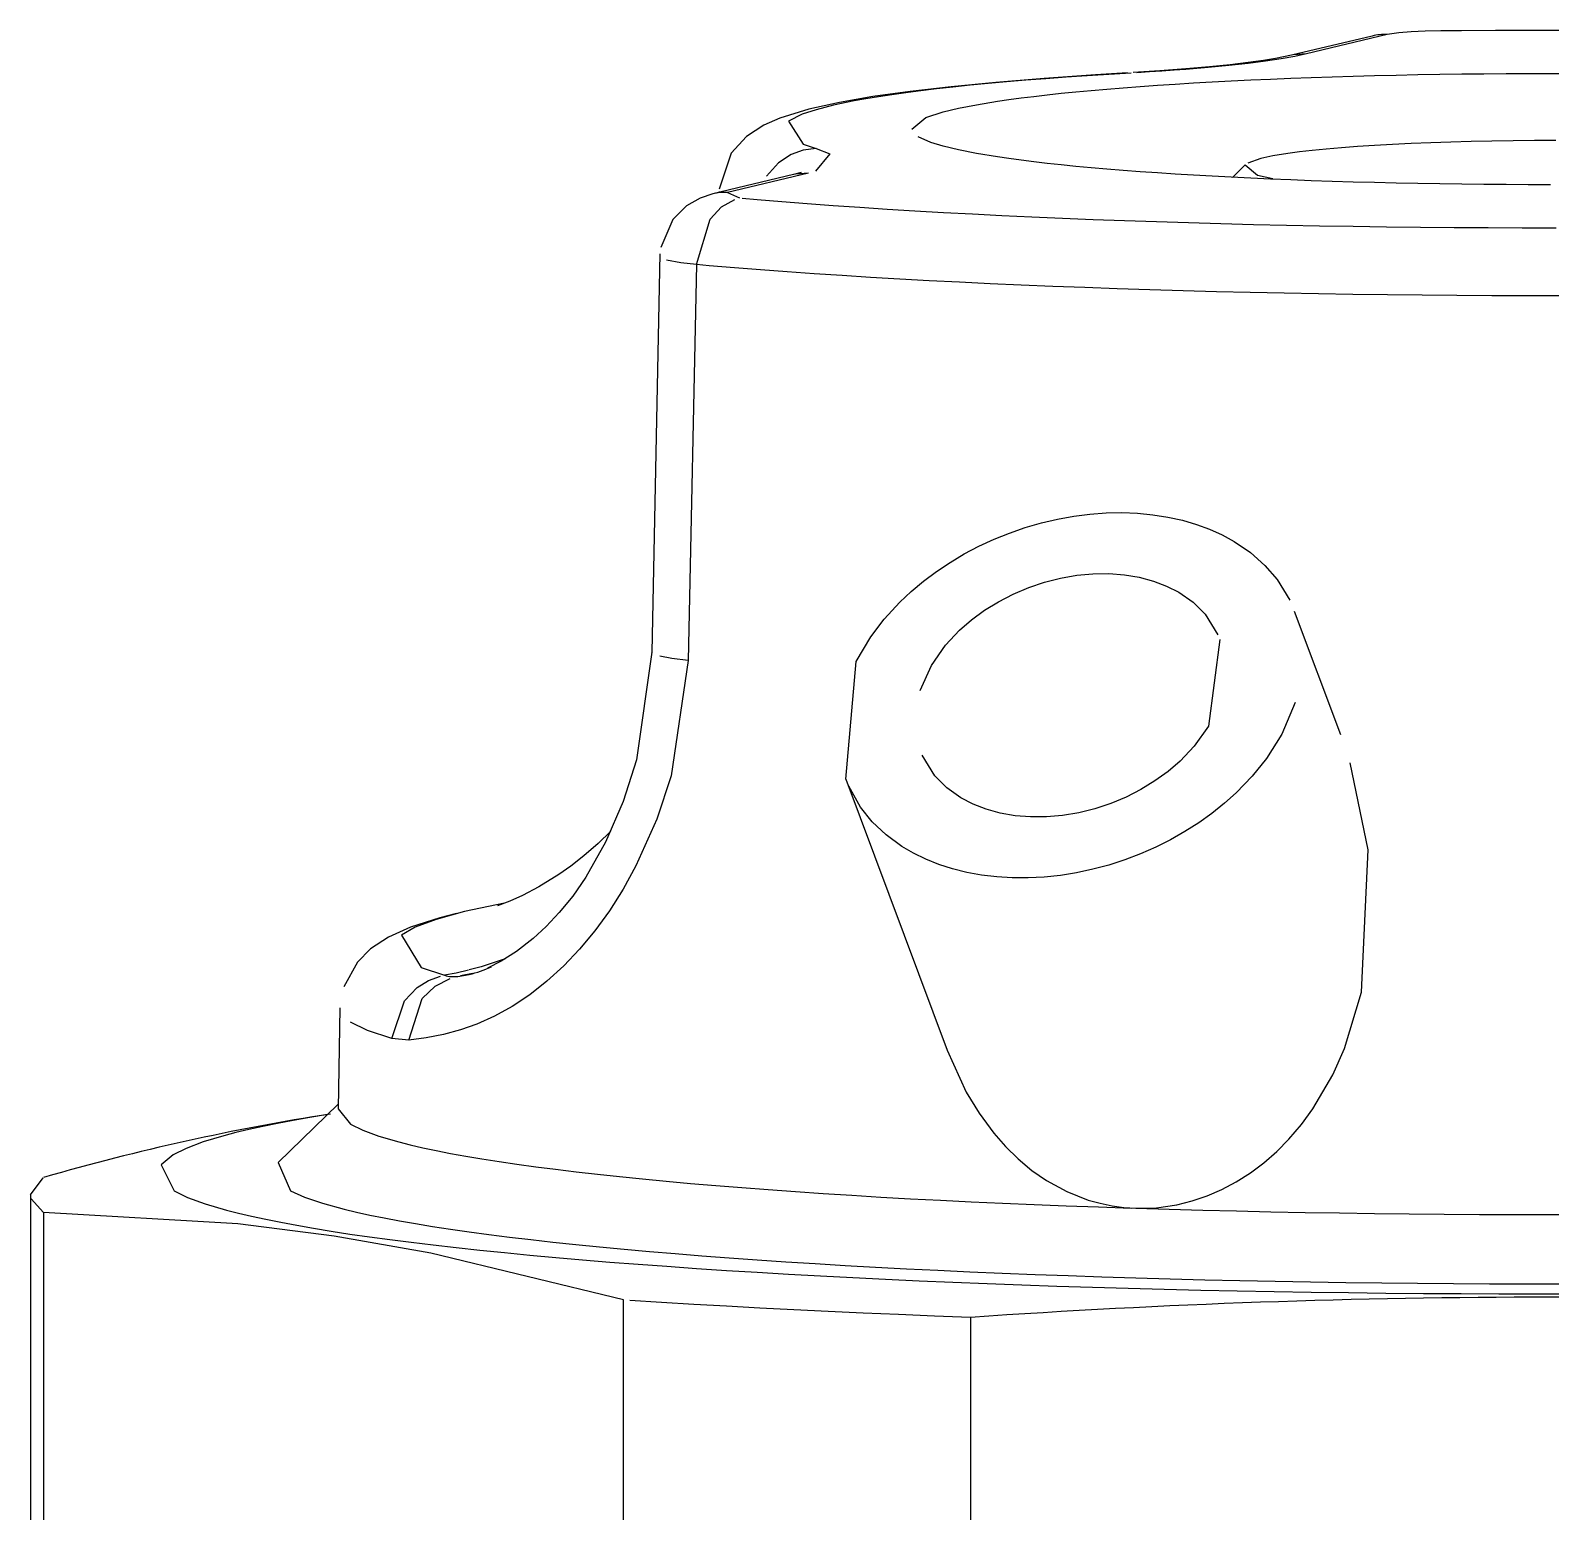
# Model space of a CAD drawing. Header units: millimetres. Extents: x 441156 to 441876, y 4514765 to 4515211.
# Drawn here: x 441489.542 to 441489.6015, y 4515047.1473 to 4515047.2053 of the extents above; entities that cross this region are included whole.
import ezdxf

# ---------------------------------------------------------------- set-up
doc = ezdxf.new("R2010")
doc.units = ezdxf.units.MM
doc.layers.add('Terminale_sfiato', color=7, linetype='Continuous')

msp = doc.modelspace()

# ---------------------------------------------------------------- linework, layer by layer
at = {"layer": 'Terminale_sfiato', "color": 254, "linetype": 'Continuous'}
for p, q in [((441489.5945202407, 4515047.20509169), (441489.5913613574, 4515047.204335269)), ((441489.5951024281, 4515047.20515091), (441489.5919435447, 4515047.204394489)), ((441489.5895463313, 4515047.200045184), (441489.5890556278, 4515047.199558223)), ((441489.5718662092, 4515047.199666991), (441489.5687073051, 4515047.198910564)), ((441489.5724483965, 4515047.199726211), (441489.5692894924, 4515047.198969784)), ((441489.5721726929, 4515047.199753452), (441489.5718662092, 4515047.199666991)), ((441489.5689574794, 4515047.199005284), (441489.5689568668, 4515047.198970324)), ((441489.566642006, 4515047.196561864), (441489.566326758, 4515047.180975422)), ((441489.5680694116, 4515047.196143145), (441489.5677417195, 4515047.180651004)), ((441489.5932862582, 4515047.17774165), (441489.5914804198, 4515047.182569054)), ((441489.5663267619, 4515047.180975441), (441489.5663398409, 4515047.180998791)), ((441489.5739189457, 4515047.175999646), (441489.5778842893, 4515047.16539941)), ((441489.5587342789, 4515047.168281817), (441489.5591790036, 4515047.168356904)), ((441489.5541132721, 4515047.167053683), (441489.5540440038, 4515047.163100416)), ((441489.5568101322, 4515047.16579136), (441489.5561524549, 4515047.165848255)), ((441489.5540471809, 4515047.163281734), (441489.5516988663, 4515047.160991962)), ((441489.5420003175, 4515047.159725713), (441489.5420003175, 4515047.135699125)), ((441489.5425193608, 4515047.159042238), (441489.5425193608, 4515047.141989014)), ((441489.5652184797, 4515047.138562396), (441489.5652184797, 4515047.15561562)), ((441489.5788011986, 4515047.154932147), (441489.5788011986, 4515047.137878922))]:
    msp.add_line(p, q, dxfattribs=at)
for points in [[(441489.5972093567, 4515047.205293236, 0), (441489.5970036041, 4515047.205290735, 0), (441489.5968009384, 4515047.205286756, 0), (441489.5965970938, 4515047.205281142, 0), (441489.5963994859, 4515047.205274033, 0), (441489.5962148307, 4515047.205265737, 0), (441489.5960387019, 4515047.205256135, 0), (441489.59586767, 4515047.205244957, 0), (441489.5957082015, 4515047.205232548, 0), (441489.5955654743, 4515047.205219393, 0), (441489.5954357499, 4515047.205205252, 0), (441489.5953168225, 4515047.205189771, 0), (441489.5952134776, 4515047.205173462, 0), (441489.5951543103, 4515047.205162322, 0), (441489.5951024281, 4515047.20515091, 0)], [(441489.6020106834, 4515047.205311124, 0), (441489.6006791496, 4515047.205310717, 0), (441489.5993483568, 4515047.205306824, 0), (441489.5980195058, 4515047.20529945, 0), (441489.5972093567, 4515047.205293236, 0)], [(441489.5913613574, 4515047.204335269, 0), (441489.5910882792, 4515047.204275227, 0), (441489.5907309935, 4515047.204208029, 0), (441489.5902580701, 4515047.204131677, 0), (441489.5896672418, 4515047.204049845, 0), (441489.5889604392, 4515047.203965817, 0), (441489.5881435131, 4515047.20388243, 0), (441489.5872243855, 4515047.20380196, 0), (441489.5862119584, 4515047.203726172, 0), (441489.5851649759, 4515047.203659331, 0), (441489.5849384415, 4515047.20364622, 0)], [(441489.5919435447, 4515047.204394489, 0), (441489.5917251824, 4515047.20434491, 0), (441489.5914871004, 4515047.204296025, 0), (441489.5912295888, 4515047.204247895, 0), (441489.5909529614, 4515047.204200577, 0), (441489.590657555, 4515047.204154129, 0), (441489.5903437298, 4515047.204108608, 0), (441489.590011868, 4515047.204064069, 0), (441489.5896623739, 4515047.204020567, 0), (441489.5892956734, 4515047.203978155, 0), (441489.5889122131, 4515047.203936884, 0), (441489.5885124604, 4515047.203896804, 0), (441489.5880969021, 4515047.203857965, 0), (441489.5876660448, 4515047.203820413, 0), (441489.5872204131, 4515047.203784195, 0), (441489.5867605502, 4515047.203749354, 0), (441489.5862870163, 4515047.203715933, 0), (441489.5858003882, 4515047.203683973, 0), (441489.5853012589, 4515047.203653513, 0), (441489.5850804155, 4515047.203640741, 0)], [(441489.5919435447, 4515047.204394489, 0), (441489.5918615577, 4515047.204395572, 0), (441489.5917796706, 4515047.20439362, 0), (441489.5916979832, 4515047.204388634, 0), (441489.5916165949, 4515047.204380622, 0), (441489.591535605, 4515047.204369592, 0), (441489.591455112, 4515047.204355559, 0), (441489.5913752142, 4515047.204338538, 0), (441489.5913641012, 4515047.204335923, 0)], [(441489.5849384415, 4515047.20364622, 0), (441489.5836879662, 4515047.203571148, 0), (441489.5816756609, 4515047.203432123, 0), (441489.5797901225, 4515047.203277581, 0), (441489.5780412039, 4515047.203107669, 0), (441489.5764362148, 4515047.202921975, 0), (441489.5749785184, 4515047.202718826, 0), (441489.5736641153, 4515047.202493391, 0), (441489.5724713289, 4515047.202231236, 0), (441489.5713325397, 4515047.201881017, 0), (441489.5707131053, 4515047.201606344, 0), (441489.5702892648, 4515047.201353742, 0), (441489.5700253265, 4515047.201155191, 0), (441489.5697987315, 4515047.200948576, 0), (441489.5696030049, 4515047.20073261, 0), (441489.5694327515, 4515047.200503943, 0), (441489.5692860927, 4515047.200260237, 0), (441489.5691636917, 4515047.200000836, 0), (441489.5690676094, 4515047.199726925, 0), (441489.5689949468, 4515047.199410709, 0), (441489.5689603468, 4515047.199091357, 0), (441489.5689574684, 4515047.199004655, 0)], [(441489.5850804155, 4515047.203640741, 0), (441489.5842123755, 4515047.203589462, 0), (441489.5833653982, 4515047.203535573, 0), (441489.5825405155, 4515047.20347914, 0), (441489.5817387324, 4515047.203420233, 0), (441489.5809610258, 4515047.203358922, 0), (441489.5802083431, 4515047.203295284, 0), (441489.5794816014, 4515047.203229396, 0), (441489.5787816861, 4515047.203161336, 0), (441489.57810945, 4515047.203091189, 0), (441489.577465712, 4515047.203019041, 0), (441489.5768512565, 4515047.202944977, 0), (441489.5762668321, 4515047.202869091, 0), (441489.5757131508, 4515047.202791473, 0), (441489.5751908873, 4515047.202712217, 0), (441489.5747006777, 4515047.202631422, 0), (441489.5742431192, 4515047.202549185, 0), (441489.5738187695, 4515047.202465606, 0), (441489.5734281456, 4515047.202380788, 0), (441489.5730717232, 4515047.202294832, 0), (441489.5727499367, 4515047.202207846, 0), (441489.5724631781, 4515047.202119933, 0), (441489.5722117968, 4515047.202031202, 0), (441489.571996099, 4515047.201941759, 0), (441489.5718163476, 4515047.201851716, 0), (441489.5716727615, 4515047.201761181, 0), (441489.5715655158, 4515047.201670264, 0), (441489.5714947409, 4515047.201579075, 0), (441489.5714605232, 4515047.201487728, 0), (441489.5714629044, 4515047.201396332, 0), (441489.5715018816, 4515047.201304999, 0), (441489.5715774072, 4515047.20121384, 0), (441489.5716893893, 4515047.201122967, 0), (441489.5718376914, 4515047.201032489, 0), (441489.5720221328, 4515047.200942517, 0), (441489.5722424889, 4515047.200853162, 0), (441489.5724984911, 4515047.200764531, 0), (441489.5727499367, 4515047.200688104, 0)], [(441489.5765003175, 4515047.201447975, 0), (441489.5765155468, 4515047.201524017, 0), (441489.5765612163, 4515047.201599967, 0), (441489.5766372701, 4515047.201675732, 0), (441489.5767436158, 4515047.201751218, 0), (441489.5768801236, 4515047.201826336, 0), (441489.5770466275, 4515047.201900993, 0), (441489.5772429243, 4515047.201975097, 0), (441489.5774687751, 4515047.20204856, 0), (441489.5777239046, 4515047.20212129, 0), (441489.578008002, 4515047.202193201, 0), (441489.5783207211, 4515047.202264203, 0), (441489.578661681, 4515047.202334211, 0), (441489.5790304663, 4515047.202403139, 0), (441489.5794266277, 4515047.202470903, 0), (441489.5798496824, 4515047.202537422, 0), (441489.580299115, 4515047.202602613, 0), (441489.5807743781, 4515047.202666397, 0), (441489.5812748926, 4515047.202728696, 0), (441489.5818000486, 4515047.202789436, 0), (441489.5823492064, 4515047.202848541, 0), (441489.5829216968, 4515047.202905939, 0), (441489.5835168224, 4515047.202961561, 0), (441489.5841338582, 4515047.20301534, 0), (441489.5847720523, 4515047.203067209, 0), (441489.5854306272, 4515047.203117104, 0), (441489.5861087805, 4515047.203164967, 0), (441489.5868056861, 4515047.203210737, 0), (441489.5875204948, 4515047.20325436, 0), (441489.5882523358, 4515047.203295781, 0), (441489.5890003174, 4515047.203334952, 0), (441489.5897635283, 4515047.203371824, 0), (441489.5905410387, 4515047.203406352, 0), (441489.5913319013, 4515047.203438493, 0), (441489.5921351525, 4515047.20346821, 0), (441489.5929498138, 4515047.203495465, 0), (441489.5937748925, 4515047.203520226, 0), (441489.5946093835, 4515047.203542462, 0), (441489.59545227, 4515047.203562146, 0), (441489.5963025251, 4515047.203579254, 0), (441489.5971591129, 4515047.203593766, 0), (441489.5980209899, 4515047.203605664, 0), (441489.5988871058, 4515047.203614932, 0), (441489.5997564055, 4515047.203621561, 0), (441489.60062783, 4515047.203625541, 0), (441489.6015003173, 4515047.203626868, 0), (441489.6023728048, 4515047.203625541, 0)], [(441489.5850804155, 4515047.203640741, 0), (441489.5850327304, 4515047.203645593, 0), (441489.5849851034, 4515047.203647403, 0), (441489.5849379352, 4515047.203646191, 0)], [(441489.6015003176, 4515047.199269081, 0), (441489.6006278302, 4515047.199270409, 0), (441489.5997564057, 4515047.199274389, 0), (441489.5988871061, 4515047.199281017, 0), (441489.5980209901, 4515047.199290286, 0), (441489.5971591132, 4515047.199302183, 0), (441489.5963025254, 4515047.199316695, 0), (441489.5954522702, 4515047.199333804, 0), (441489.5946093837, 4515047.199353488, 0), (441489.5937748928, 4515047.199375724, 0), (441489.592949814, 4515047.199400485, 0), (441489.5921351528, 4515047.19942774, 0), (441489.5913319016, 4515047.199457456, 0), (441489.590541039, 4515047.199489598, 0), (441489.5897635286, 4515047.199524126, 0), (441489.5890003176, 4515047.199560998, 0), (441489.588252336, 4515047.199600169, 0), (441489.5875204951, 4515047.19964159, 0), (441489.5868056864, 4515047.199685213, 0), (441489.5861087808, 4515047.199730983, 0), (441489.5854306274, 4515047.199778846, 0), (441489.5847720525, 4515047.199828741, 0), (441489.5841338584, 4515047.19988061, 0), (441489.5835168226, 4515047.199934389, 0), (441489.582921697, 4515047.199990011, 0), (441489.5823492066, 4515047.200047409, 0), (441489.5818000488, 4515047.200106515, 0), (441489.5812748927, 4515047.200167254, 0), (441489.5807743783, 4515047.200229554, 0), (441489.5802991152, 4515047.200293337, 0), (441489.5798496825, 4515047.200358529, 0), (441489.5794266278, 4515047.200425046, 0), (441489.5790304664, 4515047.20049281, 0), (441489.5786616812, 4515047.20056174, 0), (441489.5783207212, 4515047.200631747, 0), (441489.5780080021, 4515047.200702749, 0), (441489.5777239047, 4515047.200774659, 0), (441489.5774687752, 4515047.20084739, 0), (441489.5772429244, 4515047.200920853, 0), (441489.5770466275, 4515047.200994957, 0), (441489.5768801237, 4515047.201069614, 0), (441489.5767436158, 4515047.201144732, 0), (441489.5766372702, 4515047.201220219, 0), (441489.5765612163, 4515047.201295983, 0), (441489.5765155468, 4515047.201371932, 0), (441489.5765003175, 4515047.201447975, 0)], [(441489.5727499367, 4515047.200688104, 0), (441489.5726664426, 4515047.200684381, 0), (441489.5725830502, 4515047.200677627, 0), (441489.5724998612, 4515047.200667852, 0), (441489.5724169768, 4515047.200655067, 0), (441489.5723344981, 4515047.200639288, 0), (441489.5722525255, 4515047.200620535, 0), (441489.572171159, 4515047.200598829, 0), (441489.5720904976, 4515047.200574199, 0), (441489.5720106396, 4515047.200546672, 0), (441489.5719316824, 4515047.200516284, 0), (441489.5718537221, 4515047.20048307, 0), (441489.5717768536, 4515047.200447072, 0), (441489.5717011708, 4515047.200408334, 0), (441489.5716267657, 4515047.200366901, 0), (441489.571553729, 4515047.200322826, 0), (441489.5714821497, 4515047.200276162, 0), (441489.571412115, 4515047.200226966, 0), (441489.5713437102, 4515047.200175297, 0), (441489.5712770186, 4515047.200121219, 0), (441489.5712121217, 4515047.200064797, 0), (441489.5711490983, 4515047.2000061, 0), (441489.5710880253, 4515047.199945199, 0), (441489.5710289771, 4515047.19988217, 0), (441489.5709720255, 4515047.199817088, 0), (441489.5709172401, 4515047.199750034, 0), (441489.5708646876, 4515047.199681087, 0), (441489.5708144319, 4515047.199610334, 0), (441489.5707665344, 4515047.199537859, 0), (441489.5707210533, 4515047.199463751, 0), (441489.5706780441, 4515047.199388101, 0), (441489.570674519, 4515047.19938163, 0)], [(441489.5727499367, 4515047.200688104, 0), (441489.5729165588, 4515047.200637022, 0), (441489.5730626248, 4515047.200585465, 0), (441489.5731879568, 4515047.200533494, 0), (441489.573292402, 4515047.200481175, 0), (441489.5733758332, 4515047.200428568, 0), (441489.5734381488, 4515047.20037574, 0), (441489.5734792727, 4515047.200322756, 0), (441489.5734991551, 4515047.200269678, 0), (441489.5734977715, 4515047.200216572, 0), (441489.5734751236, 4515047.200163502, 0), (441489.5734312392, 4515047.200110534, 0), (441489.5733661716, 4515047.200057732, 0), (441489.5732800001, 4515047.200005159, 0), (441489.5731728298, 4515047.199952881, 0), (441489.5730447911, 4515047.199900961, 0), (441489.57289604, 4515047.199849461, 0), (441489.5727267579, 4515047.199798446, 0), (441489.5725371509, 4515047.199747976, 0), (441489.5724483965, 4515047.199726211, 0)], [(441489.6017057367, 4515047.200999399, 0), (441489.6012868789, 4515047.200999387, 0), (441489.6008682813, 4515047.2009981, 0), (441489.6004504536, 4515047.200995541, 0), (441489.6000339051, 4515047.200991713, 0), (441489.5996191431, 4515047.200986621, 0), (441489.599206673, 4515047.200980269, 0), (441489.5987969975, 4515047.200972668, 0), (441489.5983906155, 4515047.200963824, 0), (441489.5979880222, 4515047.20095375, 0), (441489.597589708, 4515047.200942458, 0), (441489.5971961584, 4515047.20092996, 0), (441489.5968078527, 4515047.200916274, 0), (441489.5964252641, 4515047.200901414, 0), (441489.5960488586, 4515047.2008854, 0), (441489.5956790949, 4515047.200868251, 0), (441489.5953164235, 4515047.200849988, 0), (441489.5949612861, 4515047.200830632, 0), (441489.5946141156, 4515047.200810208, 0), (441489.5942753348, 4515047.200788741, 0), (441489.5939453567, 4515047.200766256, 0), (441489.593624583, 4515047.200742781, 0), (441489.5933134047, 4515047.200718344, 0), (441489.5930122009, 4515047.200692977, 0), (441489.5927213386, 4515047.200666708, 0), (441489.592441172, 4515047.200639571, 0), (441489.5921720428, 4515047.200611598, 0), (441489.5919142785, 4515047.200582824, 0), (441489.5916681933, 4515047.200553282, 0), (441489.5914340871, 4515047.20052301, 0), (441489.5912122451, 4515047.200492046, 0), (441489.5910029374, 4515047.200460425, 0), (441489.5908064192, 4515047.200428186, 0), (441489.5906229299, 4515047.20039537, 0), (441489.5904526929, 4515047.200362015, 0), (441489.5902959158, 4515047.200328163, 0), (441489.5901527896, 4515047.200293854, 0), (441489.5900234886, 4515047.200259131, 0), (441489.5899081703, 4515047.200224036, 0), (441489.5898069753, 4515047.200188612, 0), (441489.5897200268, 4515047.200152901, 0), (441489.5896474308, 4515047.200116947, 0), (441489.5895892756, 4515047.200080795, 0), (441489.5895463313, 4515047.200045184, 0)], [(441489.5895463313, 4515047.200045184, 0), (441489.5895169736, 4515047.200008769, 0), (441489.5895022158, 4515047.199972285, 0), (441489.5895020758, 4515047.19993578, 0), (441489.5895165539, 4515047.199899295, 0), (441489.5895456322, 4515047.199862878, 0), (441489.5895892756, 4515047.19982657, 0), (441489.5896474307, 4515047.199790418, 0), (441489.5897200267, 4515047.199754464, 0), (441489.5898069752, 4515047.199718754, 0), (441489.5899081703, 4515047.19968333, 0), (441489.5900234886, 4515047.199648235, 0), (441489.5901527895, 4515047.199613512, 0), (441489.5902959158, 4515047.199579204, 0), (441489.5904526929, 4515047.199545351, 0), (441489.5906229298, 4515047.199511996, 0), (441489.5908064191, 4515047.199479179, 0), (441489.5908117699, 4515047.199478265, 0)], [(441489.5724483965, 4515047.199726211, 0), (441489.5723664095, 4515047.199727294, 0), (441489.5722845225, 4515047.199725342, 0), (441489.572202835, 4515047.199720358, 0), (441489.5721214467, 4515047.199712344, 0), (441489.5720404568, 4515047.199701315, 0), (441489.5719599638, 4515047.199687282, 0), (441489.571880066, 4515047.199670261, 0), (441489.5718662092, 4515047.199666991, 0)], [(441489.5687073086, 4515047.198910565, 0), (441489.568562753, 4515047.198872724, 0), (441489.5684444929, 4515047.198836516, 0), (441489.568328991, 4515047.19879603, 0), (441489.5682117093, 4515047.198749213, 0), (441489.5680886953, 4515047.198693325, 0), (441489.567957805, 4515047.198625454, 0), (441489.5678193955, 4515047.198543185, 0), (441489.5676764757, 4515047.198445398, 0), (441489.5675334716, 4515047.198332416, 0), (441489.5673945505, 4515047.198205374, 0), (441489.5672628871, 4515047.198065619, 0), (441489.5671407483, 4515047.197914473, 0), (441489.5670297666, 4515047.1977532, 0), (441489.5669311555, 4515047.197583028, 0), (441489.5668458439, 4515047.197405163, 0), (441489.5667745564, 4515047.197220812, 0), (441489.5667178587, 4515047.197031186, 0), (441489.5666726979, 4515047.196817027, 0), (441489.5666465306, 4515047.196602765, 0), (441489.5666392594, 4515047.19645589, 0)], [(441489.5680692955, 4515047.196143155, 0), (441489.5680770919, 4515047.196336895, 0), (441489.5680956006, 4515047.196530126, 0), (441489.5681247099, 4515047.19672168, 0), (441489.5681642444, 4515047.196910405, 0), (441489.5682139657, 4515047.197095161, 0), (441489.5682735739, 4515047.197274835, 0), (441489.5683427098, 4515047.197448344, 0), (441489.5684209564, 4515047.197614641, 0), (441489.5685078421, 4515047.197772725, 0), (441489.5686028429, 4515047.19792164, 0), (441489.5687053861, 4515047.198060491, 0), (441489.5688148536, 4515047.198188439, 0), (441489.5689305851, 4515047.198304715, 0), (441489.569051883, 4515047.198408615, 0), (441489.569178016, 4515047.198499514, 0), (441489.5693082236, 4515047.198576863, 0), (441489.5694417208, 4515047.198640198, 0), (441489.5695777026, 4515047.198689135, 0), (441489.5697153492, 4515047.19872338, 0), (441489.5698538308, 4515047.198742725, 0)], [(441489.5689592685, 4515047.198970899, 0), (441489.5689574783, 4515047.199005223, 0)], [(441489.5692894924, 4515047.198969784, 0), (441489.5692266265, 4515047.198952527, 0), (441489.5691803896, 4515047.198934875, 0), (441489.5691505673, 4515047.198916425, 0), (441489.569138909, 4515047.198897821, 0), (441489.5691451266, 4515047.198879723, 0), (441489.5691685372, 4515047.198861732, 0), (441489.5692104695, 4515047.198843461, 0), (441489.5692701298, 4515047.19882557, 0), (441489.5693447299, 4515047.198808673, 0), (441489.5694351443, 4515047.198792372, 0), (441489.5695440943, 4515047.198776343, 0), (441489.5696683327, 4515047.198761181, 0), (441489.5697581008, 4515047.198751725, 0), (441489.5698538308, 4515047.198742725, 0)], [(441489.5698538308, 4515047.198742725, 0), (441489.5704483024, 4515047.198690892, 0)], [(441489.5704483024, 4515047.198690892, 0), (441489.5714124471, 4515047.19861085, 0), (441489.5724037407, 4515047.198533367, 0), (441489.5734212888, 4515047.198458515, 0), (441489.5744641732, 4515047.19838636, 0), (441489.5755314529, 4515047.198316967, 0), (441489.5766221648, 4515047.1982504, 0), (441489.5777353249, 4515047.198186718, 0), (441489.5788699285, 4515047.198125979, 0), (441489.5800249521, 4515047.198068237, 0), (441489.5811993534, 4515047.198013544, 0), (441489.5823920727, 4515047.197961952, 0), (441489.5836020337, 4515047.197913503, 0), (441489.5848281448, 4515047.197868245, 0), (441489.5860692995, 4515047.197826216, 0), (441489.587324378, 4515047.197787456, 0), (441489.5885922476, 4515047.197751998, 0), (441489.5898717646, 4515047.197719876, 0), (441489.5911617742, 4515047.197691117, 0), (441489.5924611125, 4515047.197665748, 0), (441489.5937686071, 4515047.197643792, 0), (441489.5950830782, 4515047.197625269, 0), (441489.5964033396, 4515047.197610195, 0), (441489.5977282003, 4515047.197598584, 0), (441489.5990564645, 4515047.197590446, 0), (441489.6003869339, 4515047.197585789, 0), (441489.6017184079, 4515047.197584617, 0)], [(441489.5680692955, 4515047.196143155, 0), (441489.5680690854, 4515047.196143175, 0), (441489.5678780552, 4515047.196162608, 0), (441489.5676983561, 4515047.196182873, 0), (441489.567457277, 4515047.196213897, 0), (441489.5672434999, 4515047.19624646, 0), (441489.5670566459, 4515047.196280866, 0), (441489.566902047, 4515047.196316433, 0), (441489.5667859334, 4515047.196351374, 0), (441489.5667026446, 4515047.196386927, 0), (441489.5666530002, 4515047.196423381, 0), (441489.5666392544, 4515047.196455798, 0)], [(441489.6019343199, 4515047.194919867, 0), (441489.6005657677, 4515047.194920505, 0), (441489.5991980137, 4515047.194924628, 0), (441489.5978322263, 4515047.194932233, 0), (441489.5964695719, 4515047.194943313, 0), (441489.5951112147, 4515047.194957859, 0), (441489.5937583147, 4515047.194975859, 0), (441489.5924120276, 4515047.194997296, 0), (441489.5910735034, 4515047.195022153, 0), (441489.5897438854, 4515047.195050408, 0), (441489.5884243092, 4515047.195082039, 0), (441489.5871159019, 4515047.195117016, 0), (441489.5858197813, 4515047.195155311, 0), (441489.5845370543, 4515047.195196891, 0), (441489.5832688166, 4515047.19524172, 0), (441489.5820161515, 4515047.19528976, 0), (441489.580780129, 4515047.195340971, 0), (441489.5795618048, 4515047.195395307, 0), (441489.5783622196, 4515047.195452723, 0), (441489.5771823979, 4515047.195513169, 0), (441489.5760233476, 4515047.195576595, 0), (441489.5748860587, 4515047.195642945, 0), (441489.5737715026, 4515047.195712165, 0), (441489.5726806313, 4515047.195784193, 0), (441489.5716143766, 4515047.195858968, 0), (441489.5705736491, 4515047.195936428, 0), (441489.569559338, 4515047.196016505, 0), (441489.5685723096, 4515047.196099132, 0), (441489.5680694116, 4515047.196143145, 0)], [(441489.5739189457, 4515047.175999646, 0), (441489.5738413494, 4515047.176223378, 0), (441489.5737745456, 4515047.176450839, 0), (441489.5737186157, 4515047.176681752, 0), (441489.5736736279, 4515047.176915837, 0), (441489.5736396369, 4515047.177152807, 0), (441489.5736166842, 4515047.177392374, 0), (441489.5736047977, 4515047.177634246, 0), (441489.5736039919, 4515047.177878128, 0), (441489.5736142679, 4515047.178123725, 0), (441489.573635613, 4515047.178370734, 0), (441489.5736680013, 4515047.178618857, 0), (441489.5737113933, 4515047.178867791, 0), (441489.5737657361, 4515047.179117232, 0), (441489.5738309636, 4515047.179366876, 0), (441489.5739069963, 4515047.179616421, 0), (441489.5739937414, 4515047.17986556, 0), (441489.5740910935, 4515047.180113992, 0), (441489.5741989337, 4515047.180361412, 0), (441489.5743171309, 4515047.180607521, 0), (441489.5744455408, 4515047.180852017, 0), (441489.5745840072, 4515047.181094605, 0), (441489.5747323613, 4515047.181334985, 0), (441489.5748904223, 4515047.181572868, 0), (441489.5750579977, 4515047.181807962, 0), (441489.5752348833, 4515047.182039982, 0), (441489.5754208637, 4515047.182268645, 0), (441489.5756157122, 4515047.182493671, 0), (441489.5758191913, 4515047.182714787, 0), (441489.5760310533, 4515047.182931724, 0), (441489.57625104, 4515047.183144217, 0), (441489.5764788834, 4515047.183352008, 0), (441489.5767143058, 4515047.183554843, 0), (441489.5769570206, 4515047.183752474, 0), (441489.5772067319, 4515047.183944663, 0), (441489.5774631355, 4515047.184131173, 0), (441489.577725919, 4515047.184311778, 0), (441489.5779947622, 4515047.184486259, 0), (441489.5782693377, 4515047.184654401, 0), (441489.5785493109, 4515047.184816, 0), (441489.5788343407, 4515047.18497086, 0), (441489.5791240798, 4515047.185118793, 0), (441489.5794181752, 4515047.185259616, 0), (441489.5797162686, 4515047.18539316, 0), (441489.580017997, 4515047.185519261, 0), (441489.5803229924, 4515047.185637766, 0), (441489.5806308835, 4515047.185748531, 0), (441489.5809412951, 4515047.185851418, 0), (441489.5812538491, 4515047.185946306, 0), (441489.5815681646, 4515047.186033078, 0), (441489.5818838587, 4515047.186111626, 0), (441489.5822005467, 4515047.186181857, 0), (441489.5825178428, 4515047.186243684, 0), (441489.5828353605, 4515047.186297033, 0), (441489.5831527128, 4515047.186341837, 0), (441489.5834695133, 4515047.186378043, 0), (441489.5837853758, 4515047.186405607, 0), (441489.5840999156, 4515047.186424494, 0), (441489.5844127494, 4515047.186434682, 0), (441489.5847234961, 4515047.186436159, 0), (441489.585031777, 4515047.186428922, 0), (441489.5853372167, 4515047.186412981, 0), (441489.585639443, 4515047.186388354, 0), (441489.5859380876, 4515047.186355072, 0), (441489.5862327867, 4515047.186313177, 0), (441489.5865231813, 4515047.186262717, 0), (441489.5868089175, 4515047.186203755, 0), (441489.5870896472, 4515047.186136362, 0), (441489.5873650285, 4515047.186060622, 0), (441489.5876347258, 4515047.185976626, 0), (441489.5878984104, 4515047.185884477, 0), (441489.5881557612, 4515047.185784286, 0), (441489.5884064647, 4515047.185676176, 0), (441489.5886502153, 4515047.185560279, 0), (441489.5888867161, 4515047.185436735, 0), (441489.5891156789, 4515047.185305695, 0), (441489.5893368248, 4515047.18516732, 0), (441489.5895498844, 4515047.185021777, 0), (441489.5897545981, 4515047.184869244, 0), (441489.5899507165, 4515047.184709907, 0), (441489.5901380006, 4515047.184543959, 0), (441489.5903162222, 4515047.184371603, 0), (441489.5904851643, 4515047.18419305, 0), (441489.5906446209, 4515047.184008515, 0), (441489.5907943979, 4515047.183818225, 0), (441489.5909343127, 4515047.183622411, 0), (441489.5910641949, 4515047.183421313, 0), (441489.5911838862, 4515047.183215173, 0), (441489.5912932408, 4515047.183004245, 0), (441489.5913921255, 4515047.182788785, 0), (441489.5914804198, 4515047.182569054, 0)], [(441489.5768266039, 4515047.179470656, 0), (441489.5768829333, 4515047.179636823, 0), (441489.5769463494, 4515047.17980256, 0), (441489.5770167751, 4515047.179967667, 0), (441489.5770941246, 4515047.18013194, 0), (441489.5771783036, 4515047.180295181, 0), (441489.5772692095, 4515047.180457191, 0), (441489.5773667316, 4515047.180617771, 0), (441489.5774707511, 4515047.180776726, 0), (441489.5775811412, 4515047.180933865, 0), (441489.5776977675, 4515047.181088992, 0), (441489.5778204878, 4515047.181241922, 0), (441489.5779491528, 4515047.181392466, 0), (441489.5780836054, 4515047.181540442, 0), (441489.5782236821, 4515047.181685669, 0), (441489.5783692122, 4515047.181827971, 0), (441489.5785200181, 4515047.181967173, 0), (441489.5786759164, 4515047.182103107, 0), (441489.5788367171, 4515047.182235607, 0), (441489.5790022241, 4515047.18236451, 0), (441489.5791722359, 4515047.182489661, 0), (441489.5793465454, 4515047.182610908, 0), (441489.5795249402, 4515047.182728101, 0), (441489.5797072029, 4515047.182841099, 0), (441489.5798931114, 4515047.182949763, 0), (441489.5800824394, 4515047.183053962, 0), (441489.5802749561, 4515047.183153567, 0), (441489.5804704269, 4515047.183248459, 0), (441489.5806686137, 4515047.183338521, 0), (441489.580869275, 4515047.183423644, 0), (441489.5810721665, 4515047.183503724, 0), (441489.5812770408, 4515047.183578663, 0), (441489.5814836484, 4515047.183648369, 0), (441489.5816917375, 4515047.183712759, 0), (441489.5819010547, 4515047.183771755, 0), (441489.5821113448, 4515047.183825281, 0), (441489.5823223518, 4515047.183873277, 0), (441489.5825338185, 4515047.183915681, 0), (441489.5827454872, 4515047.183952443, 0), (441489.5829571002, 4515047.183983517, 0), (441489.5831683995, 4515047.184008867, 0), (441489.5833791278, 4515047.18402846, 0), (441489.5835890283, 4515047.184042272, 0), (441489.5837978452, 4515047.184050289, 0), (441489.5840053242, 4515047.184052498, 0), (441489.5842112125, 4515047.184048899, 0), (441489.5844152592, 4515047.184039494, 0), (441489.5846172158, 4515047.184024297, 0), (441489.5848168361, 4515047.184003323, 0), (441489.585013877, 4515047.183976602, 0), (441489.5852080984, 4515047.183944163, 0), (441489.5853992637, 4515047.183906047, 0), (441489.58558714, 4515047.1838623, 0), (441489.5857714983, 4515047.183812975, 0), (441489.5859521141, 4515047.183758133, 0), (441489.5861287674, 4515047.183697841, 0), (441489.5863012428, 4515047.183632171, 0), (441489.5864693303, 4515047.183561204, 0), (441489.586632825, 4515047.183485026, 0), (441489.5867915278, 4515047.183403731, 0), (441489.5869452453, 4515047.183317417, 0), (441489.5870937903, 4515047.18322619, 0), (441489.5872369817, 4515047.183130159, 0), (441489.5873746452, 4515047.183029443, 0), (441489.5875066129, 4515047.182924164, 0), (441489.587632724, 4515047.182814451, 0), (441489.5877528251, 4515047.182700437, 0), (441489.5878667697, 4515047.18258226, 0), (441489.5879744189, 4515047.182460066, 0), (441489.5880756418, 4515047.182334003, 0), (441489.5881703148, 4515047.182204224, 0), (441489.5882583227, 4515047.182070888, 0), (441489.5883395583, 4515047.181934156, 0), (441489.5884139225, 4515047.181794197, 0), (441489.5884813248, 4515047.18165118, 0), (441489.5885416832, 4515047.181505279, 0), (441489.5885535075, 4515047.181474153, 0)], [(441489.5914804198, 4515047.182569054, 0), (441489.5915580161, 4515047.182345322, 0), (441489.5916248199, 4515047.182117861, 0), (441489.5916807498, 4515047.181886948, 0), (441489.5917257377, 4515047.181652864, 0), (441489.5917597286, 4515047.181415893, 0), (441489.5917826814, 4515047.181176326, 0), (441489.5917945678, 4515047.180934454, 0), (441489.5917953736, 4515047.180690572, 0), (441489.5917850977, 4515047.180444975, 0), (441489.5917637526, 4515047.180197966, 0), (441489.5917313643, 4515047.179949843, 0), (441489.5916879722, 4515047.179700909, 0), (441489.5916336294, 4515047.179451468, 0), (441489.591568402, 4515047.179201824, 0), (441489.5915093011, 4515047.179004891, 0)], [(441489.5885535075, 4515047.181474153, 0), (441489.5886052384, 4515047.181324998, 0), (441489.5886497742, 4515047.181173357, 0), (441489.5886870608, 4515047.181019415, 0), (441489.5887170527, 4515047.180863359, 0), (441489.5887397134, 4515047.180705379, 0), (441489.5887550152, 4515047.180545667, 0), (441489.5887629395, 4515047.180384419, 0), (441489.5887634766, 4515047.180221831, 0), (441489.588756626, 4515047.1800581, 0), (441489.588742396, 4515047.179893428, 0), (441489.5887208038, 4515047.179728013, 0), (441489.5886918757, 4515047.179562056, 0), (441489.5886556472, 4515047.179395762, 0), (441489.5886121622, 4515047.179229332, 0), (441489.5885614738, 4515047.17906297, 0), (441489.5885036436, 4515047.178896876, 0), (441489.5884387423, 4515047.178731255, 0), (441489.5883668488, 4515047.178566308, 0), (441489.5882880507, 4515047.178402236, 0), (441489.588202444, 4515047.178239238, 0), (441489.5881101331, 4515047.178077514, 0), (441489.5880112304, 4515047.17791726, 0), (441489.5879058564, 4515047.177758671, 0), (441489.5877941395, 4515047.177601942, 0), (441489.5876762157, 4515047.177447262, 0), (441489.5875522288, 4515047.177294821, 0), (441489.5874223298, 4515047.177144803, 0), (441489.587286677, 4515047.176997392, 0), (441489.5871454357, 4515047.176852767, 0), (441489.5869987779, 4515047.176711105, 0), (441489.5868468824, 4515047.176572578, 0), (441489.586689934, 4515047.176437355, 0), (441489.5865281242, 4515047.1763056, 0), (441489.58636165, 4515047.176177475, 0), (441489.5861907143, 4515047.176053135, 0), (441489.5860155253, 4515047.175932731, 0), (441489.5858362964, 4515047.175816411, 0), (441489.5856532461, 4515047.175704316, 0), (441489.5854665973, 4515047.175596584, 0), (441489.5852765775, 4515047.175493343, 0), (441489.5850834181, 4515047.175394721, 0), (441489.5848873545, 4515047.175300839, 0), (441489.5846886255, 4515047.17521181, 0), (441489.5844874734, 4515047.175127743, 0), (441489.584284143, 4515047.17504874, 0), (441489.5840788822, 4515047.174974897, 0), (441489.5838719412, 4515047.174906304, 0), (441489.5836635719, 4515047.174843046, 0), (441489.5834540282, 4515047.174785199, 0), (441489.5832435655, 4515047.174732832, 0), (441489.5830324402, 4515047.174686012, 0), (441489.5828209094, 4515047.174644793, 0), (441489.5826092309, 4515047.174609228, 0), (441489.5823976627, 4515047.174579359, 0), (441489.5821864624, 4515047.174555222, 0), (441489.5819758874, 4515047.174536846, 0), (441489.5817661943, 4515047.174524254, 0), (441489.5815576384, 4515047.174517462, 0), (441489.5813504739, 4515047.174516478, 0), (441489.5811449533, 4515047.174521302, 0), (441489.5809413268, 4515047.17453193, 0), (441489.5807398426, 4515047.174548347, 0), (441489.5805407462, 4515047.174570535, 0), (441489.5803442802, 4515047.174598466, 0), (441489.5801506838, 4515047.174632106, 0), (441489.579960193, 4515047.174671413, 0), (441489.5797730398, 4515047.174716342, 0), (441489.5795894522, 4515047.174766835, 0), (441489.5794096541, 4515047.174822832, 0), (441489.5792338643, 4515047.174884265, 0), (441489.5790622971, 4515047.17495106, 0), (441489.5788951615, 4515047.175023133, 0), (441489.5787326611, 4515047.175100397, 0), (441489.5785749939, 4515047.17518276, 0), (441489.578422352, 4515047.17527012, 0), (441489.5782749214, 4515047.17536237, 0), (441489.5781328817, 4515047.175459399, 0), (441489.5779964059, 4515047.175561087, 0), (441489.5778656603, 4515047.175667313, 0), (441489.5777408042, 4515047.175777944, 0), (441489.5776219898, 4515047.175892848, 0), (441489.5775093618, 4515047.176011884, 0), (441489.5774030573, 4515047.176134907, 0), (441489.577303206, 4515047.176261767, 0), (441489.5772099295, 4515047.176392309, 0), (441489.5771233414, 4515047.176526375, 0), (441489.5770435472, 4515047.176663801, 0), (441489.5769706441, 4515047.176804421, 0), (441489.5769047209, 4515047.17694806, 0), (441489.5768458581, 4515047.177094547, 0)], [(441489.5663267579, 4515047.180975422, 0), (441489.5662861299, 4515047.180087146, 0), (441489.5662020938, 4515047.179218939, 0), (441489.5660783159, 4515047.178373652, 0), (441489.5659184083, 4515047.177553915, 0), (441489.5657259044, 4515047.176762143, 0), (441489.5655042382, 4515047.17600054, 0), (441489.5652044062, 4515047.175129256, 0), (441489.5648728336, 4515047.174307426, 0), (441489.564514713, 4515047.173537832, 0), (441489.5641349371, 4515047.172822947, 0), (441489.563738101, 4515047.172164975, 0), (441489.5632246111, 4515047.17142553, 0), (441489.5627015751, 4515047.170781515, 0), (441489.5621831638, 4515047.170230411, 0), (441489.5616758277, 4515047.169764084, 0), (441489.5610275401, 4515047.169261194, 0), (441489.5604261935, 4515047.168879549, 0), (441489.5598889651, 4515047.168604931, 0)], [(441489.5677417195, 4515047.180651004, 0), (441489.5675162587, 4515047.180676072, 0), (441489.5673044899, 4515047.180702453, 0), (441489.5671086738, 4515047.180730015, 0), (441489.566930966, 4515047.180758595, 0), (441489.5667733547, 4515047.18078801, 0), (441489.5666375994, 4515047.180818058, 0), (441489.5665251758, 4515047.180848514, 0), (441489.5664372277, 4515047.18087915, 0), (441489.5663745314, 4515047.180909727, 0), (441489.5663374736, 4515047.18094001, 0), (441489.5663260435, 4515047.18096977, 0), (441489.5663267619, 4515047.180975441, 0)], [(441489.5677417195, 4515047.180651004, 0), (441489.5676991951, 4515047.179719586, 0), (441489.5676116891, 4515047.178802358, 0), (441489.5674794799, 4515047.177899353, 0), (441489.5673030432, 4515047.177010619, 0), (441489.567083055, 4515047.176136217, 0), (441489.566820397, 4515047.175276227, 0), (441489.5665161622, 4515047.174430741, 0), (441489.5661716627, 4515047.173599866, 0), (441489.5657028054, 4515047.17261504, 0), (441489.565198151, 4515047.171696777, 0), (441489.5646603514, 4515047.170845253, 0), (441489.5640923675, 4515047.170060652, 0), (441489.5634974838, 4515047.169343165, 0), (441489.5628793213, 4515047.168692984, 0), (441489.5622194776, 4515047.168091567, 0), (441489.5615428581, 4515047.167562127, 0), (441489.5608548164, 4515047.16710488, 0), (441489.5601611659, 4515047.166720033, 0), (441489.5594681915, 4515047.166407779, 0), (441489.5588329382, 4515047.166184657, 0), (441489.5581671221, 4515047.166007236, 0), (441489.5574868019, 4515047.165875991, 0), (441489.5568101322, 4515047.16579136, 0)], [(441489.5768458581, 4515047.177094547, 0), (441489.5767941272, 4515047.177243702, 0), (441489.5767495913, 4515047.177395343, 0), (441489.5767123047, 4515047.177549285, 0), (441489.5766823128, 4515047.177705341, 0), (441489.5766596522, 4515047.177863321, 0), (441489.5766443504, 4515047.178023033, 0), (441489.5766364261, 4515047.178184281, 0), (441489.5766358889, 4515047.178346869, 0), (441489.5766427395, 4515047.1785106, 0), (441489.5766569696, 4515047.178675273, 0), (441489.5766785618, 4515047.178840687, 0), (441489.5767074898, 4515047.179006644, 0), (441489.5767437184, 4515047.179172938, 0), (441489.5767872033, 4515047.179339368, 0), (441489.5768266039, 4515047.179470656, 0)], [(441489.5915093011, 4515047.179004891, 0), (441489.5914248071, 4515047.17875564, 0), (441489.5913296829, 4515047.178507034, 0), (441489.5912240443, 4515047.178259375, 0), (441489.59110802, 4515047.178012964, 0), (441489.5909817516, 4515047.177768103, 0), (441489.5908453927, 4515047.177525089, 0), (441489.5906991095, 4515047.177284218, 0), (441489.5905430803, 4515047.177045785, 0), (441489.5903774951, 4515047.176810078, 0), (441489.5902025556, 4515047.176577386, 0), (441489.5900184751, 4515047.176347992, 0), (441489.5898254777, 4515047.176122176, 0), (441489.5896237987, 4515047.175900212, 0), (441489.5894136837, 4515047.175682371, 0), (441489.5891953887, 4515047.17546892, 0), (441489.5889691797, 4515047.175260115, 0), (441489.5887353323, 4515047.175056214, 0), (441489.5884941313, 4515047.174857466, 0), (441489.5882458708, 4515047.174664109, 0), (441489.5879908531, 4515047.174476382, 0), (441489.5877293888, 4515047.174294513, 0), (441489.5874617966, 4515047.174118723, 0), (441489.5871884026, 4515047.173949227, 0), (441489.5869095398, 4515047.17378623, 0), (441489.5866255478, 4515047.173629933, 0), (441489.5863367728, 4515047.173480524, 0), (441489.5860435666, 4515047.173338187, 0), (441489.5857462864, 4515047.173203093, 0), (441489.5854452943, 4515047.17307541, 0), (441489.5851409572, 4515047.172955289, 0), (441489.5848336457, 4515047.172842882, 0), (441489.5845237343, 4515047.172738321, 0), (441489.5842116007, 4515047.172641736, 0), (441489.5838976249, 4515047.172553244, 0), (441489.5835821897, 4515047.172472952, 0), (441489.5832656792, 4515047.17240096, 0), (441489.5829484792, 4515047.172337353, 0), (441489.582630976, 4515047.172282211, 0), (441489.5823135566, 4515047.1722356, 0), (441489.5819966077, 4515047.172197576, 0), (441489.5816805152, 4515047.172168186, 0), (441489.5813656645, 4515047.172147467, 0), (441489.5810524391, 4515047.172135442, 0), (441489.5807412206, 4515047.172132128, 0), (441489.5804323882, 4515047.172137527, 0), (441489.5801263181, 4515047.172151634, 0), (441489.5798233833, 4515047.17217443, 0), (441489.5795239528, 4515047.17220589, 0), (441489.5792283914, 4515047.172245973, 0), (441489.5789370593, 4515047.172294631, 0), (441489.5786503113, 4515047.172351805, 0), (441489.578368497, 4515047.172417426, 0), (441489.5780919594, 4515047.172491413, 0), (441489.5778210357, 4515047.172573675, 0), (441489.5775560559, 4515047.172664114, 0), (441489.5772973427, 4515047.172762618, 0), (441489.5770452115, 4515047.172869069, 0), (441489.5767999694, 4515047.172983335, 0), (441489.5765619152, 4515047.173105278, 0), (441489.5763313389, 4515047.17323475, 0), (441489.5761085214, 4515047.173371592, 0), (441489.5758937343, 4515047.173515636, 0), (441489.5756872392, 4515047.173666711, 0), (441489.5754892876, 4515047.173824629, 0), (441489.5753001209, 4515047.173989199, 0), (441489.5751199693, 4515047.174160221, 0), (441489.5749490524, 4515047.174337485, 0), (441489.5747875785, 4515047.174520776, 0), (441489.5746357443, 4515047.17470987, 0), (441489.5744937347, 4515047.174904539, 0), (441489.5743617229, 4515047.175104544, 0), (441489.5742398695, 4515047.17530964, 0), (441489.5741283231, 4515047.17551958, 0), (441489.5740272196, 4515047.175734106, 0), (441489.5739366822, 4515047.175952958, 0), (441489.5739189457, 4515047.175999646, 0)], [(441489.5852692834, 4515047.159207442, 0), (441489.5856688717, 4515047.159206415, 0), (441489.5860698966, 4515047.159228721, 0), (441489.5864736038, 4515047.159274786, 0), (441489.5868762655, 4515047.159344498, 0), (441489.5874686017, 4515047.159490968, 0), (441489.5880530573, 4515047.159688445, 0), (441489.5886331552, 4515047.159939257, 0), (441489.5891971993, 4515047.160239269, 0), (441489.5897484443, 4515047.160590879, 0), (441489.5902762512, 4515047.160987729, 0), (441489.5907834022, 4515047.161431978, 0), (441489.5912612402, 4515047.161915853, 0), (441489.5917478512, 4515047.162485991, 0), (441489.5921954942, 4515047.163094843, 0), (441489.5926068938, 4515047.163744667, 0), (441489.5929765132, 4515047.164424918, 0), (441489.5932184792, 4515047.164935341, 0), (441489.5934377625, 4515047.165456587, 0), (441489.5938121962, 4515047.166534399, 0), (441489.5941044615, 4515047.167664404, 0), (441489.5943104561, 4515047.168822025, 0), (441489.5943953673, 4515047.169544963, 0), (441489.5944488782, 4515047.170271307, 0), (441489.5944645549, 4515047.171739368, 0), (441489.594358222, 4515047.173236582, 0), (441489.5941307833, 4515047.174731403, 0), (441489.5939192067, 4515047.175693112, 0), (441489.5936570913, 4515047.176645463, 0), (441489.5933428617, 4515047.177588197, 0), (441489.5932862832, 4515047.177741584, 0)], [(441489.5647147311, 4515047.173966175, 0), (441489.5642238294, 4515047.173490178, 0), (441489.5636659702, 4515047.173004187, 0), (441489.5631527368, 4515047.172602852, 0), (441489.562687887, 4515047.17227372, 0), (441489.5622700178, 4515047.172003856, 0), (441489.5618952932, 4515047.171781843, 0), (441489.5615595003, 4515047.171598543, 0), (441489.5612592173, 4515047.171447084, 0), (441489.560992405, 4515047.171322533, 0), (441489.5607587565, 4515047.171221538, 0), (441489.5605600222, 4515047.171142035, 0), (441489.5604004406, 4515047.171083034, 0), (441489.5602873439, 4515047.17104446, 0), (441489.5602319714, 4515047.171027031, 0), (441489.5602288708, 4515047.171026113, 0)], [(441489.5605535687, 4515047.171145709, 0), (441489.5603656731, 4515047.171110416, 0), (441489.5589848248, 4515047.170817039, 0), (441489.5578789126, 4515047.17051494, 0), (441489.557055088, 4515047.170206074, 0), (441489.5565186786, 4515047.169892437, 0), (441489.556273153, 4515047.169576057, 0), (441489.5563200992, 4515047.169258981, 0), (441489.5566592134, 4515047.168943259, 0), (441489.5572883027, 4515047.168630932, 0), (441489.5582032991, 4515047.168324022, 0)], [(441489.5586775481, 4515047.170738469, 0), (441489.5580250139, 4515047.170571774, 0), (441489.5568811084, 4515047.170206607, 0), (441489.5560129124, 4515047.169819992, 0), (441489.5558250466, 4515047.169714592, 0), (441489.5555940097, 4515047.169567145, 0), (441489.5553164478, 4515047.16935932, 0), (441489.555009111, 4515047.169077307, 0), (441489.5548000039, 4515047.168841023, 0), (441489.5545991642, 4515047.168562344, 0), (441489.5544187516, 4515047.16824021, 0), (441489.5542721627, 4515047.167876593, 0), (441489.5541728022, 4515047.16747722, 0), (441489.554132444, 4515047.167051686, 0)], [(441489.5605787882, 4515047.168968832, 0), (441489.5601163327, 4515047.168806765, 0), (441489.5596491355, 4515047.168661465, 0), (441489.5591777656, 4515047.168533109, 0), (441489.5591412961, 4515047.168523928, 0)], [(441489.5591412961, 4515047.168523928, 0), (441489.5586660746, 4515047.168413997, 0), (441489.5582032991, 4515047.168324022, 0)], [(441489.5593024147, 4515047.168390166, 0), (441489.5588373322, 4515047.168299487, 0), (441489.5587342789, 4515047.168281817, 0)], [(441489.5561524549, 4515047.165848255, 0), (441489.5561603313, 4515047.166011531, 0), (441489.5561789726, 4515047.166177788, 0), (441489.5562089339, 4515047.166345949, 0), (441489.5562506407, 4515047.166514827, 0), (441489.5563043651, 4515047.166683127, 0), (441489.5563702055, 4515047.166849489, 0), (441489.556448071, 4515047.167012508, 0), (441489.5565376726, 4515047.16717077, 0), (441489.5566385215, 4515047.167322897, 0), (441489.5567499356, 4515047.167467578, 0), (441489.556871054, 4515047.167603609, 0), (441489.5570008591, 4515047.167729926, 0), (441489.5571382046, 4515047.167845633, 0), (441489.5572818489, 4515047.16795002, 0), (441489.55743049, 4515047.168042579, 0), (441489.5575828027, 4515047.168123004, 0), (441489.5577374729, 4515047.168191193, 0), (441489.5578932301, 4515047.168247228, 0), (441489.5580488743, 4515047.168291369, 0), (441489.5582032991, 4515047.168324022, 0)], [(441489.5568101322, 4515047.16579136, 0), (441489.5568114162, 4515047.165955136, 0), (441489.5568231979, 4515047.166121941, 0), (441489.5568460677, 4515047.166290703, 0), (441489.5568804925, 4515047.166460227, 0), (441489.5569267922, 4515047.166629218, 0), (441489.556985118, 4515047.166796312, 0), (441489.5570554359, 4515047.166960096, 0), (441489.5571375171, 4515047.167119155, 0), (441489.557230934, 4515047.1672721, 0), (441489.5573350657, 4515047.167417616, 0), (441489.5574491109, 4515047.16755449, 0), (441489.5575721076, 4515047.167681653, 0), (441489.5577029609, 4515047.1677982, 0), (441489.5578404737, 4515047.167903414, 0), (441489.557983382, 4515047.167996782, 0), (441489.5581303907, 4515047.168077992, 0), (441489.5582802075, 4515047.168146936, 0), (441489.5584315759, 4515047.168203694, 0), (441489.5585833022, 4515047.168248519, 0), (441489.5587342789, 4515047.168281817, 0)], [(441489.5561524549, 4515047.165848255, 0), (441489.5551941181, 4515047.166169703, 0), (441489.5545352307, 4515047.166496824, 0), (441489.5541800537, 4515047.166827501, 0), (441489.5541132621, 4515047.167053116, 0)], [(441489.5778843443, 4515047.165399263, 0), (441489.5782027556, 4515047.164621894, 0), (441489.5786313741, 4515047.163754985, 0), (441489.578872346, 4515047.163334269, 0), (441489.5791303436, 4515047.162925922, 0), (441489.5794085431, 4515047.162527106, 0), (441489.5797050479, 4515047.162142761, 0), (441489.5801609327, 4515047.161621508, 0), (441489.5806553582, 4515047.16113689, 0), (441489.5811951663, 4515047.160688652, 0), (441489.5817734067, 4515047.160288827, 0), (441489.5821637315, 4515047.160060553, 0), (441489.5825677773, 4515047.15985644, 0), (441489.5829860894, 4515047.159677283, 0), (441489.5834072902, 4515047.159527977, 0), (441489.5838658975, 4515047.159399011, 0), (441489.5843344412, 4515047.1593018, 0), (441489.5847988994, 4515047.159238636, 0), (441489.5852692834, 4515047.159207442, 0)], [(441489.5540440038, 4515047.163100416, 0), (441489.554061899, 4515047.162980349, 0), (441489.5541197769, 4515047.162860377, 0), (441489.5542175889, 4515047.162740602, 0), (441489.5543552524, 4515047.162621126, 0), (441489.5545326513, 4515047.162502048, 0), (441489.5547496363, 4515047.162383469, 0), (441489.5550060244, 4515047.162265489, 0), (441489.5553015994, 4515047.162148207, 0), (441489.5556361125, 4515047.162031723, 0), (441489.5560092814, 4515047.161916134, 0), (441489.5564207918, 4515047.161801537, 0), (441489.5568702968, 4515047.161688031, 0), (441489.5573574175, 4515047.161575709, 0), (441489.5578817435, 4515047.161464667, 0), (441489.5584428327, 4515047.161354999, 0), (441489.5590402122, 4515047.161246796, 0), (441489.5596733787, 4515047.16114015, 0), (441489.5603417983, 4515047.161035151, 0), (441489.5610449077, 4515047.160931888, 0), (441489.5617821144, 4515047.160830447, 0), (441489.562552797, 4515047.160730913, 0), (441489.563356306, 4515047.160633371, 0), (441489.564191964, 4515047.160537904, 0), (441489.5650590669, 4515047.160444591, 0), (441489.5659568837, 4515047.160353511, 0), (441489.5668846577, 4515047.160264741, 0), (441489.567841607, 4515047.160178355, 0), (441489.5688269251, 4515047.160094427, 0), (441489.5698397814, 4515047.160013027, 0), (441489.5708793224, 4515047.159934225, 0), (441489.5719446719, 4515047.159858084, 0), (441489.5730349318, 4515047.159784673, 0), (441489.5741491833, 4515047.15971405, 0), (441489.5752864874, 4515047.159646275, 0), (441489.5764458854, 4515047.159581407, 0), (441489.5776264002, 4515047.1595195, 0), (441489.5788270367, 4515047.159460605, 0), (441489.5800467831, 4515047.159404772, 0), (441489.5812846113, 4515047.15935205, 0), (441489.5825394779, 4515047.159302481, 0), (441489.5838103254, 4515047.159256108, 0), (441489.5850960827, 4515047.159212969, 0), (441489.5852692834, 4515047.159207442, 0)], [(441489.5536294847, 4515047.162874451, 0), (441489.5529413846, 4515047.1627606, 0), (441489.5522889224, 4515047.162645166, 0), (441489.5516725771, 4515047.162528233, 0), (441489.5510928009, 4515047.162409889, 0), (441489.5505500193, 4515047.162290218, 0), (441489.5500446308, 4515047.162169311, 0), (441489.5495770061, 4515047.162047255, 0), (441489.5491474885, 4515047.16192414, 0), (441489.5487563933, 4515047.161800055, 0), (441489.5484040075, 4515047.161675093, 0), (441489.5480905896, 4515047.161549345, 0), (441489.5478163697, 4515047.161422903, 0), (441489.5475815491, 4515047.16129586, 0), (441489.5473863001, 4515047.161168309, 0), (441489.547230766, 4515047.161040344, 0), (441489.5471150609, 4515047.160912058, 0), (441489.5470392697, 4515047.160783548, 0), (441489.5470034481, 4515047.160654904, 0), (441489.5470076224, 4515047.160526224, 0), (441489.5470517895, 4515047.1603976, 0), (441489.5471359171, 4515047.160269129, 0), (441489.5472599432, 4515047.160140903, 0), (441489.5474237769, 4515047.160013016, 0), (441489.5476272981, 4515047.159885564, 0), (441489.5478703572, 4515047.159758639, 0), (441489.548152776, 4515047.159632334, 0), (441489.5484743472, 4515047.159506742, 0), (441489.5488348347, 4515047.159381955, 0), (441489.549233974, 4515047.159258066, 0), (441489.5496714722, 4515047.159135164, 0), (441489.5501470082, 4515047.15901334, 0), (441489.5506602328, 4515047.158892684, 0), (441489.5512107697, 4515047.158773283, 0), (441489.5517982146, 4515047.158655226, 0), (441489.5524221364, 4515047.158538599, 0), (441489.5530820773, 4515047.158423489, 0), (441489.5537775529, 4515047.158309978, 0), (441489.5545080526, 4515047.158198151, 0), (441489.5552730407, 4515047.15808809, 0), (441489.5560719554, 4515047.157979875, 0), (441489.5569042104, 4515047.157873586, 0), (441489.5577691951, 4515047.157769301, 0), (441489.5586662745, 4515047.157667097, 0), (441489.5595947904, 4515047.157567048, 0), (441489.5605540611, 4515047.157469227, 0), (441489.5615433828, 4515047.157373707, 0), (441489.5625620293, 4515047.157280558, 0), (441489.5636092531, 4515047.157189848, 0), (441489.5646842856, 4515047.157101643, 0), (441489.5657863378, 4515047.15701601, 0), (441489.5669146008, 4515047.15693301, 0), (441489.5680682467, 4515047.156852703, 0), (441489.5692464288, 4515047.15677515, 0), (441489.5704482824, 4515047.156700406, 0), (441489.5716729254, 4515047.156628528, 0), (441489.5729194591, 4515047.156559567, 0), (441489.5741869686, 4515047.156493574, 0), (441489.5754745236, 4515047.156430599, 0), (441489.5767811793, 4515047.156370686, 0), (441489.5781059766, 4515047.15631388, 0), (441489.5794479433, 4515047.156260222, 0), (441489.5808060945, 4515047.156209753, 0), (441489.5821794334, 4515047.156162509, 0), (441489.5835669521, 4515047.156118523, 0), (441489.5849676324, 4515047.156077831, 0), (441489.5863804462, 4515047.15604046, 0), (441489.5878043566, 4515047.156006438, 0), (441489.5892383186, 4515047.15597579, 0), (441489.5906812798, 4515047.155948539, 0), (441489.5921321813, 4515047.155924705, 0), (441489.5935899581, 4515047.155904304, 0), (441489.5950535404, 4515047.155887353, 0), (441489.5965218542, 4515047.155873864, 0), (441489.5979938216, 4515047.155863846, 0), (441489.5994683625, 4515047.155857307, 0), (441489.6009443947, 4515047.155854251, 0), (441489.6024208349, 4515047.155854682, 0)], [(441489.5516988663, 4515047.160991962, 0), (441489.5515928954, 4515047.160869055, 0), (441489.5515268485, 4515047.160745936, 0), (441489.5515007784, 4515047.160622703, 0), (441489.5515147059, 4515047.160499455, 0), (441489.5515686198, 4515047.160376291, 0), (441489.5516624772, 4515047.160253309, 0), (441489.5517962028, 4515047.160130608, 0), (441489.5519696897, 4515047.160008285, 0), (441489.5521827992, 4515047.159886438, 0), (441489.5524353607, 4515047.159765166, 0), (441489.5527271722, 4515047.159644566, 0), (441489.5530580002, 4515047.159524731, 0), (441489.5534275802, 4515047.159405761, 0), (441489.5538356164, 4515047.15928775, 0), (441489.5542817825, 4515047.159170791, 0), (441489.5547657216, 4515047.159054978, 0), (441489.5552870464, 4515047.158940405, 0), (441489.55584534, 4515047.158827162, 0), (441489.5564401557, 4515047.158715341, 0), (441489.5570710179, 4515047.158605032, 0), (441489.5577374216, 4515047.15849632, 0), (441489.5584388339, 4515047.158389295, 0), (441489.5591746937, 4515047.158284042, 0), (441489.5599444123, 4515047.158180645, 0), (441489.5607473739, 4515047.158079186, 0), (441489.5615829363, 4515047.157979746, 0), (441489.5624504309, 4515047.157882406, 0), (441489.563349164, 4515047.157787244, 0), (441489.5642784164, 4515047.157694335, 0), (441489.5652374448, 4515047.157603753, 0), (441489.5662254822, 4515047.157515571, 0), (441489.5672417379, 4515047.15742986, 0), (441489.5682853991, 4515047.157346688, 0), (441489.569355631, 4515047.157266122, 0), (441489.5704515773, 4515047.157188226, 0), (441489.5715723614, 4515047.157113062, 0), (441489.5727170866, 4515047.157040691, 0), (441489.5738848373, 4515047.156971171, 0), (441489.5750746792, 4515047.156904557, 0), (441489.5762856606, 4515047.156840902, 0), (441489.5775168128, 4515047.156780257, 0), (441489.5787671507, 4515047.156722671, 0), (441489.5800356743, 4515047.15666819, 0), (441489.5813213688, 4515047.156616857, 0), (441489.5826232056, 4515047.156568714, 0), (441489.5839401433, 4515047.1565238, 0), (441489.5852711285, 4515047.156482149, 0), (441489.5866150963, 4515047.156443795, 0), (441489.5879709717, 4515047.15640877, 0), (441489.5893376701, 4515047.1563771, 0), (441489.5907140981, 4515047.156348812, 0), (441489.5920991547, 4515047.156323928, 0), (441489.5934917318, 4515047.156302468, 0), (441489.5948907154, 4515047.156284449, 0), (441489.5962949865, 4515047.156269885, 0), (441489.5977034217, 4515047.156258788, 0), (441489.5991148942, 4515047.156251168, 0), (441489.6005282749, 4515047.156247029, 0), (441489.6019424333, 4515047.156246375, 0)], [(441489.5420003175, 4515047.159725713, 0), (441489.5420203166, 4515047.159860156, 0), (441489.5420803007, 4515047.159994508, 0), (441489.5421802293, 4515047.160128681, 0), (441489.5423200352, 4515047.160262582, 0), (441489.5424996246, 4515047.160396122, 0), (441489.5425193608, 4515047.160409187, 0)], [(441489.5425193608, 4515047.159042238, 0), (441489.5423358787, 4515047.159175739, 0), (441489.5421921693, 4515047.159309608, 0), (441489.5420883293, 4515047.159443757, 0), (441489.5420244284, 4515047.159578097, 0), (441489.5420005096, 4515047.159712535, 0), (441489.5420003175, 4515047.159725713, 0)], [(441489.5652184797, 4515047.15561562, 0), (441489.5576756842, 4515047.157452594, 0), (441489.5538956079, 4515047.158115348, 0), (441489.5501242021, 4515047.158595517, 0), (441489.5425193608, 4515047.159042238, 0)], [(441489.5852692834, 4515047.159207442, 0), (441489.5865706347, 4515047.159168015, 0), (441489.5878845694, 4515047.159131898, 0), (441489.5892099799, 4515047.159099119, 0), (441489.590545749, 4515047.159069709, 0), (441489.5918907511, 4515047.159043689, 0), (441489.5932438525, 4515047.159021083, 0), (441489.5946039127, 4515047.159001911, 0), (441489.5959697854, 4515047.158986188, 0), (441489.5973403195, 4515047.158973927, 0), (441489.5987143597, 4515047.158965138, 0), (441489.600090748, 4515047.158959829, 0), (441489.6014683245, 4515047.158958006, 0), (441489.6028459278, 4515047.158959668, 0)], [(441489.5788011986, 4515047.154932147, 0), (441489.5773829298, 4515047.154985048, 0), (441489.5759808737, 4515047.155041135, 0), (441489.5745959729, 4515047.155100373, 0), (441489.5732291582, 4515047.155162719, 0), (441489.5718813486, 4515047.155228132, 0), (441489.57055345, 4515047.15529657, 0), (441489.5692463552, 4515047.155367984, 0), (441489.5679609427, 4515047.155442329, 0), (441489.5666980769, 4515047.155519553, 0), (441489.5654586065, 4515047.155599603, 0), (441489.5652184797, 4515047.15561562, 0)]]:
    msp.add_polyline3d(points, dxfattribs=at)
for centre, radius, start, end in [((441489.5950313425, 4515047.202954655), 0.002197335414203527, 88.14617220062516, 103.4502069110744), ((441489.5692184069, 4515047.19677353), 0.002197335410963897, 88.14617217395683, 103.4502749856865), ((441489.5580012558, 4515047.173107027), 0.004893951927408269, 283.925128212445, 294.6386270859899), ((441489.5585703471, 4515047.169580637), 0.00130912373274561, 253.7173003480245, 277.1936086353565), ((441489.5673008946, 4515047.075057987), 0.08887604633575628, 98.77166356290485, 106.1905394125692), ((441489.6014975829, 4515046.829203651), 0.3265189931769275, 86.01318136382702, 93.9858612717202)]:
    msp.add_arc(centre, radius, start, end, dxfattribs=at)

doc.saveas('drawing.dxf')
